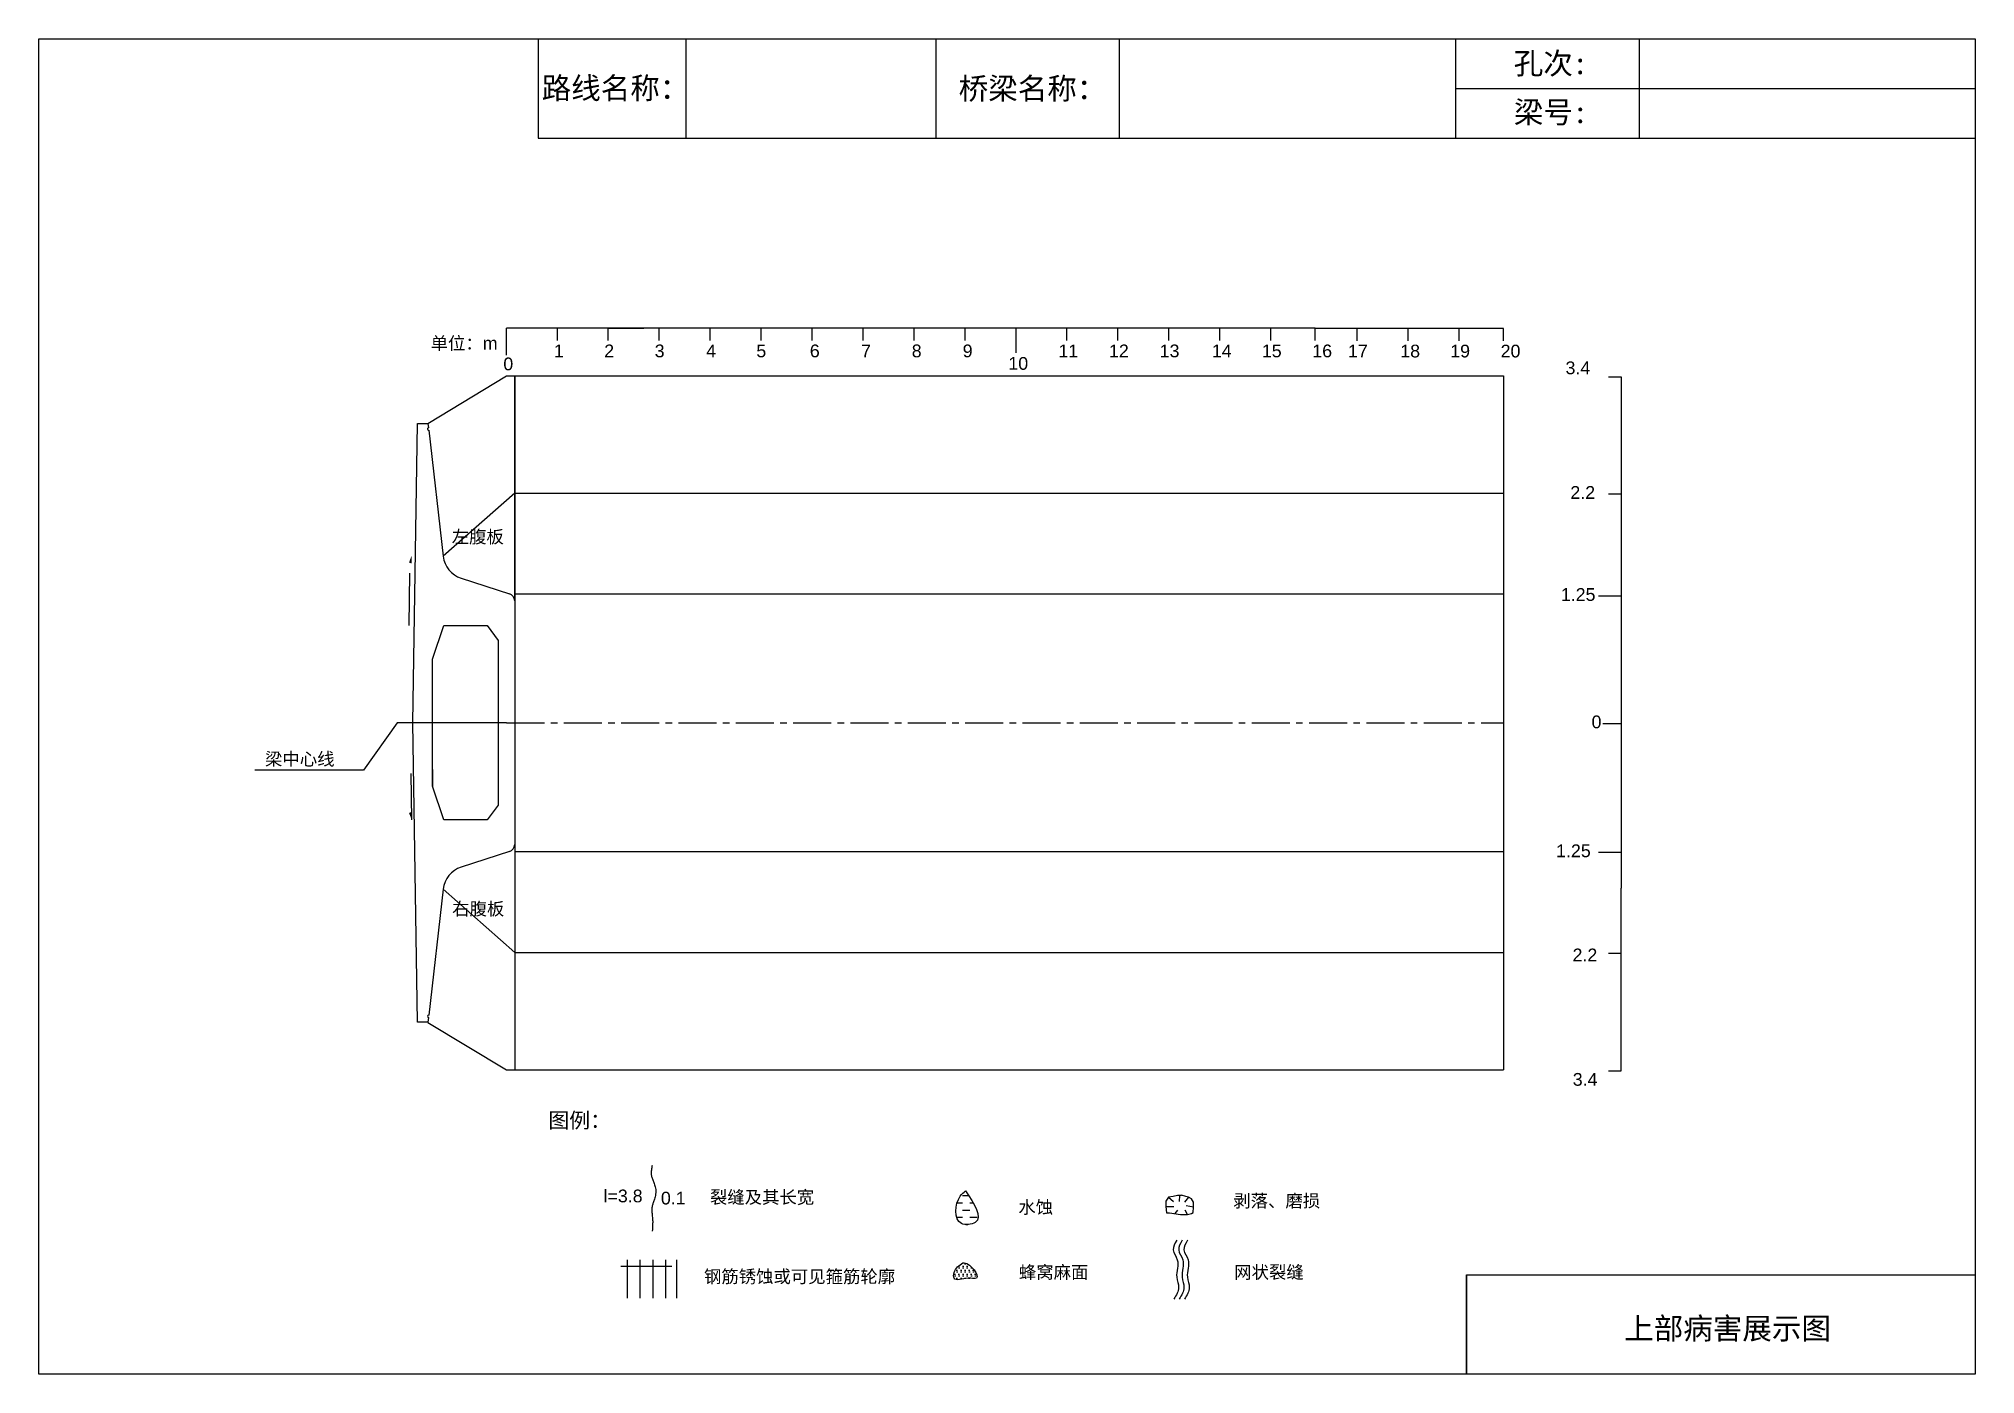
# Model space of a CAD drawing. Header units: millimetres. Extents: x 3057.6 to 3095.6, y 1866.5 to 1892.7.
import ezdxf

# ---------------------------------------------------------------- set-up
doc = ezdxf.new("R2010")
doc.units = ezdxf.units.MM
for name, pattern in [('1', [2, 1, 1]), ('CENTER2', [1.125, 0.75, -0.125, 0.125, -0.125]), ('DASHED', [0.75, 0.5, -0.25])]:
    doc.linetypes.add(name, pattern=pattern)
for name, color, linetype in [('1', 1, 'Continuous'), ('加固措施', 7, 'Continuous'), ('图层1', 7, 'Continuous'), ('病害', 5, 'Continuous')]:
    doc.layers.add(name, color=color, linetype=linetype)
doc.styles.get("Standard").update_dxf_attribs({"font": 'arial.ttf'})
doc.styles.add('汉字', font='')
doc.styles.get('汉字').set_extended_font_data('SimSun')
pattern_1 = [(0, (2773.58984, 1845.450856), (0.0396875, 0.079375), [0, -0.079375])]
pattern_2 = [(0, (2566.138496, 1815.88036), (0.0396875, 0.079375), [0, -0.079375])]
pattern_3 = [(0, (2803.86377, 1851.90334), (0.142875, 0.142875), [0.142875, -0.142875])]

# ---------------------------------------------------------------- blocks, each defined once
blk = doc.blocks.new('adfsd')
at = {"lineweight": -2, "ltscale": 0.5}
for p, q in [((1140.876, -3083.768), (1140.94, -3083.769)), ((1140.897, -3083.694), (1140.936, -3083.729)), ((1140.948, -3083.824), (1140.969, -3083.796)), ((1140.983, -3083.682), (1140.981, -3083.729)), ((1141.053, -3083.694), (1141.022, -3083.735)), ((1141.045, -3083.83), (1141.028, -3083.796)), ((1141.094, -3083.772), (1141.036, -3083.763))]:
    blk.add_line(p, q, dxfattribs=at)
blk.add_lwpolyline([(1141, -3083.682), (1140.967, -3083.682), (1140.934, -3083.69), (1140.897, -3083.694), (1140.876, -3083.727), (1140.876, -3083.768), (1140.88, -3083.818), (1140.905, -3083.818), (1140.991, -3083.83), (1141.045, -3083.83), (1141.078, -3083.822), (1141.09, -3083.814), (1141.094, -3083.772), (1141.094, -3083.735), (1141.078, -3083.707), (1141.053, -3083.694), (1141.033, -3083.69), (1141, -3083.678)], dxfattribs=at)

msp = doc.modelspace()

# ---------------------------------------------------------------- hatches: boundary and pattern name
at = {"layer": '加固措施', "lineweight": -2}
h = msp.add_hatch(dxfattribs=at)
h.set_pattern_fill('DASH', color=256, scale=0.045)
h.set_pattern_definition(pattern_3)
edge = h.paths.add_edge_path()
edge.add_spline(control_points=[(3075.812, 1870.14), (3075.776, 1870.109), (3075.609, 1869.961), (3075.564, 1869.424), (3076.235, 1869.519), (3075.987, 1869.883), (3075.812, 1870.14)], knot_values=[0, 0, 0, 0, 3.237042, 15.187225, 21.182779, 35.601669, 35.601669, 35.601669, 35.601669], degree=3, periodic=0)
h = msp.add_hatch(dxfattribs=at)
h.set_pattern_fill('DASH', color=256, scale=0.045)
h.set_pattern_definition(pattern_3)
edge = h.paths.add_edge_path()
edge.add_spline(control_points=[(3075.812, 1870.14), (3075.776, 1870.109), (3075.609, 1869.961), (3075.564, 1869.424), (3076.235, 1869.519), (3075.987, 1869.883), (3075.812, 1870.14)], knot_values=[0, 0, 0, 0, 3.237042, 15.187225, 21.182779, 35.601669, 35.601669, 35.601669, 35.601669], degree=3, periodic=0)
h = msp.add_hatch(dxfattribs=at)
h.set_pattern_fill('DOTS', scale=0.05)
h.set_pattern_definition(pattern_1)
edge = h.paths.add_edge_path()
edge.add_spline(control_points=[(3075.764, 1868.728), (3075.69, 1868.677), (3075.584, 1868.604), (3075.572, 1868.336), (3075.822, 1868.459), (3076.162, 1868.362), (3075.909, 1868.734), (3075.773, 1868.729), (3075.764, 1868.728)], knot_values=[0, 0, 0, 0, 5.205471, 7.397577, 12.944796, 16.169923, 23.88441, 24.400432, 24.400432, 24.400432, 24.400432], degree=3, periodic=0)
h = msp.add_hatch(dxfattribs=at)
h.set_pattern_fill('DOTS', scale=0.05)
h.set_pattern_definition(pattern_1)
edge = h.paths.add_edge_path()
edge.add_spline(control_points=[(3075.764, 1868.728), (3075.69, 1868.677), (3075.584, 1868.604), (3075.572, 1868.336), (3075.822, 1868.459), (3076.162, 1868.362), (3075.909, 1868.734), (3075.773, 1868.729), (3075.764, 1868.728)], knot_values=[0, 0, 0, 0, 5.205471, 7.397577, 12.944796, 16.169923, 23.88441, 24.400432, 24.400432, 24.400432, 24.400432], degree=3, periodic=0)
at = {"layer": '病害', "lineweight": -2}
h = msp.add_hatch(dxfattribs=at)
h.set_pattern_fill('DOTS', color=4, scale=0.05, style=0)
h.set_pattern_definition(pattern_2)
edge = h.paths.add_edge_path()
edge.add_spline(control_points=[(3075.764, 1868.728), (3075.69, 1868.677), (3075.584, 1868.604), (3075.572, 1868.336), (3075.822, 1868.459), (3076.162, 1868.362), (3075.909, 1868.734), (3075.773, 1868.729), (3075.764, 1868.728)], knot_values=[0, 0, 0, 0, 1.041094, 1.479515, 2.588959, 3.233985, 4.776882, 4.880086, 4.880086, 4.880086, 4.880086], degree=3, periodic=0)
h = msp.add_hatch(dxfattribs=at)
h.set_pattern_fill('DOTS', color=4, scale=0.05, style=0)
h.set_pattern_definition(pattern_2)
edge = h.paths.add_edge_path()
edge.add_spline(control_points=[(3075.764, 1868.728), (3075.69, 1868.677), (3075.584, 1868.604), (3075.572, 1868.336), (3075.822, 1868.459), (3076.162, 1868.362), (3075.909, 1868.734), (3075.773, 1868.729), (3075.764, 1868.728)], knot_values=[0, 0, 0, 0, 1.041094, 1.479515, 2.588959, 3.233985, 4.776882, 4.880086, 4.880086, 4.880086, 4.880086], degree=3, periodic=0)

# ---------------------------------------------------------------- linework, layer by layer
at = {"color": 0, "linetype": 'ByBlock'}
for p, q in [((3057.628, 1892.741), (3095.628, 1892.741)), ((3067.431, 1892.741), (3067.431, 1890.793)), ((3075.229, 1892.741), (3075.229, 1890.793)), ((3085.429, 1892.741), (3085.429, 1890.793)), ((3089.03, 1892.737), (3089.03, 1890.789)), ((3095.628, 1892.741), (3095.628, 1866.541)), ((3067.431, 1890.793), (3095.628, 1890.793)), ((3082.675, 1887.06), (3086.372, 1887.06)), ((3066.968, 1881.712), (3066.968, 1886.125)), ((3066.968, 1886.125), (3066.968, 1872.515)), ((3086.374, 1886.125), (3086.374, 1872.515)), ((3066.968, 1883.825), (3065.565, 1882.588)), ((3088.682, 1882.526), (3088.682, 1876.076)), ((3088.682, 1881.804), (3088.235, 1881.804)), ((3088.682, 1879.301), (3088.321, 1879.301)), ((3088.682, 1876.776), (3088.235, 1876.776)), ((3066.968, 1874.815), (3065.565, 1876.059)), ((3085.643, 1866.541), (3085.643, 1868.489)), ((3085.643, 1868.489), (3095.628, 1868.489)), ((3095.628, 1866.541), (3057.628, 1866.541))]:
    msp.add_line(p, q, dxfattribs=at)
at = {"color": 0}
for p, q in [((3066.805, 1886.531), (3066.805, 1887.06)), ((3082.675, 1887.06), (3066.805, 1887.06)), ((3066.805, 1886.531), (3066.805, 1887.06)), ((3082.675, 1887.06), (3066.805, 1887.06)), ((3067.805, 1886.818), (3067.805, 1887.06)), ((3067.805, 1886.818), (3067.805, 1887.06)), ((3068.805, 1886.818), (3068.805, 1887.06)), ((3068.805, 1887.06), (3069.505, 1887.06)), ((3068.805, 1886.818), (3068.805, 1887.06)), ((3068.805, 1887.06), (3069.505, 1887.06)), ((3069.805, 1886.818), (3069.805, 1887.06)), ((3069.805, 1886.818), (3069.805, 1887.06)), ((3070.805, 1886.818), (3070.805, 1887.06)), ((3070.805, 1886.818), (3070.805, 1887.06)), ((3071.805, 1886.818), (3071.805, 1887.06)), ((3071.805, 1886.818), (3071.805, 1887.06)), ((3072.805, 1886.818), (3072.805, 1887.06)), ((3072.805, 1886.818), (3072.805, 1887.06)), ((3073.805, 1886.818), (3073.805, 1887.06)), ((3073.805, 1886.818), (3073.805, 1887.06)), ((3074.805, 1886.818), (3074.805, 1887.06)), ((3074.805, 1886.818), (3074.805, 1887.06)), ((3075.805, 1886.818), (3075.805, 1887.06)), ((3075.805, 1886.818), (3075.805, 1887.06)), ((3076.805, 1886.577), (3076.805, 1887.06)), ((3076.805, 1886.577), (3076.805, 1887.06)), ((3077.805, 1886.818), (3077.805, 1887.06)), ((3077.805, 1886.818), (3077.805, 1887.06)), ((3078.805, 1886.818), (3078.805, 1887.06)), ((3078.805, 1886.818), (3078.805, 1887.06)), ((3079.805, 1886.818), (3079.805, 1887.06)), ((3079.805, 1886.818), (3079.805, 1887.06)), ((3080.805, 1886.818), (3080.805, 1887.06)), ((3080.805, 1886.818), (3080.805, 1887.06)), ((3081.805, 1886.818), (3081.805, 1887.06)), ((3081.805, 1886.818), (3081.805, 1887.06)), ((3082.676, 1886.818), (3082.675, 1887.06)), ((3083.501, 1886.816), (3083.501, 1887.057)), ((3083.501, 1886.816), (3083.501, 1887.057)), ((3084.501, 1886.816), (3084.501, 1887.057)), ((3084.501, 1886.816), (3084.501, 1887.057)), ((3085.501, 1886.816), (3085.501, 1887.057)), ((3085.501, 1886.816), (3085.501, 1887.057)), ((3086.372, 1886.816), (3086.371, 1887.057)), ((3088.432, 1886.108), (3088.682, 1886.108)), ((3088.432, 1886.108), (3088.682, 1886.108)), ((3088.682, 1886.108), (3088.682, 1883.808)), ((3088.682, 1886.108), (3088.682, 1883.808)), ((3088.682, 1883.808), (3088.432, 1883.808)), ((3088.682, 1883.808), (3088.432, 1883.808)), ((3088.682, 1883.806), (3088.682, 1882.526)), ((3088.682, 1883.806), (3088.682, 1882.526)), ((3064.662, 1879.32), (3064.001, 1878.394)), ((3064.662, 1879.32), (3064.001, 1878.394)), ((3064.001, 1878.394), (3061.869, 1878.394)), ((3064.001, 1878.394), (3061.869, 1878.394)), ((3088.682, 1874.796), (3088.682, 1876.076)), ((3088.682, 1874.796), (3088.682, 1876.076)), ((3088.682, 1874.796), (3088.432, 1874.796)), ((3088.682, 1874.796), (3088.432, 1874.796)), ((3088.682, 1872.496), (3088.682, 1874.796)), ((3088.682, 1872.496), (3088.682, 1874.796)), ((3088.432, 1872.496), (3088.682, 1872.496)), ((3088.432, 1872.496), (3088.682, 1872.496))]:
    msp.add_line(p, q, dxfattribs=at)
for p, q in [((3065.265, 1885.195), (3066.805, 1886.125)), ((3065.265, 1885.195), (3066.805, 1886.125)), ((3066.805, 1886.125), (3082.675, 1886.125)), ((3066.805, 1886.125), (3086.374, 1886.125)), ((3066.968, 1883.825), (3082.675, 1883.825)), ((3066.968, 1883.825), (3086.374, 1883.825)), ((3066.968, 1881.851), (3086.374, 1881.851)), ((3066.805, 1879.32), (3064.662, 1879.32)), ((3066.805, 1879.32), (3064.662, 1879.32)), ((3066.968, 1876.795), (3086.374, 1876.795)), ((3066.968, 1874.815), (3082.675, 1874.815)), ((3066.968, 1874.815), (3086.374, 1874.815)), ((3065.265, 1873.445), (3066.805, 1872.515)), ((3065.265, 1873.445), (3066.805, 1872.515)), ((3066.805, 1872.515), (3086.374, 1872.515)), ((3066.805, 1872.515), (3086.374, 1872.515))]:
    msp.add_line(p, q)
at = {"color": 5, "linetype": '1', "ltscale": 7.5}
for p, q in [((3064.971, 1879.323), (3065.06, 1885.195)), ((3065.06, 1885.195), (3065.265, 1885.195)), ((3065.265, 1885.195), (3065.275, 1885.107)), ((3065.28, 1885.064), (3065.565, 1882.588)), ((3065.918, 1882.157), (3066.866, 1881.851)), ((3066.968, 1881.712), (3066.968, 1876.935)), ((3065.06, 1873.451), (3064.971, 1879.323)), ((3066.866, 1876.795), (3065.918, 1876.489)), ((3065.565, 1876.059), (3065.28, 1873.583)), ((3065.265, 1873.451), (3065.06, 1873.451)), ((3065.275, 1873.539), (3065.265, 1873.451))]:
    msp.add_line(p, q, dxfattribs=at)
at = {"color": 7, "linetype": 'Continuous', "ltscale": 7.5}
for p, q in [((3064.905, 1882.259), (3064.89, 1881.232)), ((3064.947, 1877.418), (3064.934, 1878.325))]:
    msp.add_line(p, q, dxfattribs=at)
at = {"color": 1, "linetype": 'CENTER2'}
for q in [(3082.675, 1879.32), (3086.374, 1879.32)]:
    msp.add_line((3066.805, 1879.32), q, dxfattribs=at)
at = {"color": 2, "linetype": '1', "ltscale": 7.5}
msp.add_line((3065.357, 1878.406), (3065.357, 1878.075), dxfattribs=at)
at = {"color": 1, "linetype": 'DASHED', "ltscale": 2}
for p, q in [((3069.051, 1868.659), (3070.301, 1868.659)), ((3069.051, 1868.659), (3070.301, 1868.659)), ((3069.176, 1868.784), (3069.176, 1868.034)), ((3069.176, 1868.784), (3069.176, 1868.034)), ((3069.426, 1868.784), (3069.426, 1868.034)), ((3069.426, 1868.784), (3069.426, 1868.034)), ((3069.676, 1868.784), (3069.676, 1868.034)), ((3069.676, 1868.784), (3069.676, 1868.034)), ((3069.926, 1868.784), (3069.926, 1868.034)), ((3069.926, 1868.784), (3069.926, 1868.034)), ((3070.14, 1868.785), (3070.14, 1868.035)), ((3070.14, 1868.785), (3070.14, 1868.035))]:
    msp.add_line(p, q, dxfattribs=at)
at = {"color": 0, "linetype": 'ByBlock'}
msp.add_lwpolyline([(3057.628, 1892.741), (3095.628, 1892.741), (3095.628, 1866.541), (3057.628, 1866.541)], close=True, dxfattribs=at)
at = {"color": 5}
for centre, start, end in [((3065.278, 1885.085), 96.5602, 276.5602), ((3065.278, 1873.561), 83.4398, 263.4398)]:
    msp.add_arc(centre, 0.022, start, end, dxfattribs=at)
for points in [[(3079.958, 1869.169), (3079.891, 1868.979), (3079.97, 1868.789), (3079.958, 1868.446), (3079.995, 1868.244), (3079.903, 1868.017)], [(3079.958, 1869.169), (3079.891, 1868.979), (3079.97, 1868.789), (3079.958, 1868.446), (3079.995, 1868.244), (3079.903, 1868.017)], [(3080.064, 1869.169), (3079.997, 1868.979), (3080.076, 1868.789), (3080.064, 1868.446), (3080.101, 1868.244), (3080.009, 1868.017)], [(3080.064, 1869.169), (3079.997, 1868.979), (3080.076, 1868.789), (3080.064, 1868.446), (3080.101, 1868.244), (3080.009, 1868.017)], [(3080.168, 1869.169), (3080.101, 1868.979), (3080.181, 1868.789), (3080.168, 1868.446), (3080.205, 1868.244), (3080.113, 1868.017)], [(3080.168, 1869.169), (3080.101, 1868.979), (3080.181, 1868.789), (3080.168, 1868.446), (3080.205, 1868.244), (3080.113, 1868.017)]]:
    msp.add_spline(points, degree=3)
at = {"lineweight": -2}
msp.add_spline([(3075.764, 1868.728), (3075.59, 1868.535), (3075.59, 1868.425), (3075.867, 1868.425), (3076.029, 1868.425), (3075.79, 1868.728), (3075.764, 1868.728)], degree=3, dxfattribs=at)
msp.add_spline([(3075.764, 1868.728), (3075.59, 1868.535), (3075.59, 1868.425), (3075.867, 1868.425), (3076.029, 1868.425), (3075.79, 1868.728), (3075.764, 1868.728)], degree=3, dxfattribs=at)
at = {"color": 7}
for points in [[(3064.947, 1882.602), (3064.946, 1882.525), (3064.894, 1882.467), (3064.945, 1882.447)], [(3064.947, 1877.418), (3064.946, 1877.495), (3064.894, 1877.553), (3064.945, 1877.573)]]:
    msp.add_solid(points, dxfattribs=at)
at = {"layer": '1', "color": 5, "linetype": '1', "ltscale": 7.5}
for p, q in [((3065.357, 1880.571), (3065.577, 1881.231)), ((3065.577, 1881.231), (3066.425, 1881.231)), ((3066.425, 1881.231), (3066.645, 1880.938)), ((3066.645, 1880.938), (3066.645, 1877.708)), ((3065.357, 1878.075), (3065.357, 1880.571)), ((3065.577, 1877.415), (3065.357, 1878.075)), ((3066.645, 1877.708), (3066.425, 1877.415)), ((3066.425, 1877.415), (3065.577, 1877.415))]:
    msp.add_line(p, q, dxfattribs=at)
for centre, major_axis, start_param, end_param in [((3066.075, 1882.646), (-0.363, 0.363), 0.899895, 2.044152), ((3066.821, 1881.712), (-0.104, 0.104), 3.926991, 5.185745), ((3066.821, 1876.935), (-0.104, -0.104), 1.09744, 2.356194), ((3066.075, 1876), (-0.363, 0.363), 5.809829, 6.954086)]:
    msp.add_ellipse(centre, major_axis=major_axis, ratio=1, start_param=start_param, end_param=end_param, dxfattribs=at)
at = {"layer": '加固措施', "lineweight": -2}
msp.add_spline([(3075.812, 1870.14), (3075.711, 1870.035), (3075.733, 1869.498), (3076.002, 1869.52), (3075.812, 1870.14)], degree=3, dxfattribs=at)
msp.add_spline([(3075.812, 1870.14), (3075.711, 1870.035), (3075.733, 1869.498), (3076.002, 1869.52), (3075.812, 1870.14)], degree=3, dxfattribs=at)
at = {"layer": '图层1', "lineweight": -2}
msp.add_open_spline([(3069.665, 1870.639), (3069.662, 1870.623), (3069.659, 1870.608), (3069.652, 1870.562), (3069.648, 1870.533), (3069.646, 1870.492), (3069.646, 1870.479), (3069.648, 1870.459), (3069.649, 1870.451), (3069.651, 1870.436), (3069.653, 1870.428), (3069.66, 1870.401), (3069.668, 1870.38), (3069.686, 1870.333), (3069.696, 1870.308), (3069.715, 1870.253), (3069.725, 1870.224), (3069.734, 1870.173), (3069.736, 1870.153), (3069.736, 1870.114), (3069.735, 1870.095), (3069.73, 1870.058), (3069.726, 1870.041), (3069.718, 1870.008), (3069.713, 1869.992), (3069.701, 1869.952), (3069.693, 1869.929), (3069.679, 1869.885), (3069.672, 1869.865), (3069.666, 1869.837), (3069.664, 1869.828), (3069.661, 1869.813), (3069.661, 1869.806), (3069.659, 1869.792), (3069.659, 1869.784), (3069.659, 1869.757), (3069.66, 1869.736), (3069.663, 1869.691), (3069.666, 1869.667), (3069.67, 1869.625), (3069.672, 1869.607), (3069.674, 1869.574), (3069.675, 1869.559), (3069.676, 1869.529), (3069.675, 1869.514), (3069.675, 1869.47), (3069.673, 1869.441), (3069.67, 1869.391), (3069.668, 1869.369), (3069.666, 1869.348)], degree=3, knots=[0, 0, 0, 0, 0.93103, 0.93103, 2.904338, 2.904338, 3.933552, 3.933552, 4.598026, 4.598026, 5.2625, 5.2625, 6.799065, 6.799065, 8.335629, 8.335629, 9.872194, 9.872194, 10.744529, 10.744529, 11.616864, 11.616864, 12.4892, 12.4892, 13.361535, 13.361535, 14.755665, 14.755665, 16.149795, 16.149795, 16.835641, 16.835641, 17.410365, 17.410365, 17.98509, 17.98509, 19.45733, 19.45733, 20.929571, 20.929571, 21.910052, 21.910052, 22.722819, 22.722819, 23.535585, 23.535585, 25.161117, 25.161117, 26.428502, 26.428502, 26.428502, 26.428502], dxfattribs=at)
msp.add_open_spline([(3069.665, 1870.639), (3069.662, 1870.623), (3069.659, 1870.608), (3069.652, 1870.562), (3069.648, 1870.533), (3069.646, 1870.492), (3069.646, 1870.479), (3069.648, 1870.459), (3069.649, 1870.451), (3069.651, 1870.436), (3069.653, 1870.428), (3069.66, 1870.401), (3069.668, 1870.38), (3069.686, 1870.333), (3069.696, 1870.308), (3069.715, 1870.253), (3069.725, 1870.224), (3069.734, 1870.173), (3069.736, 1870.153), (3069.736, 1870.114), (3069.735, 1870.095), (3069.73, 1870.058), (3069.726, 1870.041), (3069.718, 1870.008), (3069.713, 1869.992), (3069.701, 1869.952), (3069.693, 1869.929), (3069.679, 1869.885), (3069.672, 1869.865), (3069.666, 1869.837), (3069.664, 1869.828), (3069.661, 1869.813), (3069.661, 1869.806), (3069.659, 1869.792), (3069.659, 1869.784), (3069.659, 1869.757), (3069.66, 1869.736), (3069.663, 1869.691), (3069.666, 1869.667), (3069.67, 1869.625), (3069.672, 1869.607), (3069.674, 1869.574), (3069.675, 1869.559), (3069.676, 1869.529), (3069.675, 1869.514), (3069.675, 1869.47), (3069.673, 1869.441), (3069.67, 1869.391), (3069.668, 1869.369), (3069.666, 1869.348)], degree=3, knots=[0, 0, 0, 0, 0.93103, 0.93103, 2.904338, 2.904338, 3.933552, 3.933552, 4.598026, 4.598026, 5.2625, 5.2625, 6.799065, 6.799065, 8.335629, 8.335629, 9.872194, 9.872194, 10.744529, 10.744529, 11.616864, 11.616864, 12.4892, 12.4892, 13.361535, 13.361535, 14.755665, 14.755665, 16.149795, 16.149795, 16.835641, 16.835641, 17.410365, 17.410365, 17.98509, 17.98509, 19.45733, 19.45733, 20.929571, 20.929571, 21.910052, 21.910052, 22.722819, 22.722819, 23.535585, 23.535585, 25.161117, 25.161117, 26.428502, 26.428502, 26.428502, 26.428502], dxfattribs=at)
at = {"layer": '病害', "color": 5}
for p, q in [((3067.431, 1892.741), (3067.431, 1890.793)), ((3075.229, 1892.741), (3075.229, 1890.793)), ((3085.429, 1892.741), (3085.429, 1890.793)), ((3095.628, 1892.741), (3095.628, 1890.793)), ((3067.431, 1890.793), (3085.389, 1890.793)), ((3085.389, 1890.793), (3095.628, 1890.793)), ((3085.643, 1868.489), (3095.628, 1868.489)), ((3085.643, 1868.489), (3085.643, 1866.541))]:
    msp.add_line(p, q, dxfattribs=at)
at = {"layer": '病害', "color": 0}
for p, q in [((3070.326, 1892.741), (3070.326, 1890.793)), ((3078.831, 1892.741), (3078.831, 1890.793)), ((3085.429, 1891.763), (3095.628, 1891.763))]:
    msp.add_line(p, q, dxfattribs=at)

# ---------------------------------------------------------------- block references
at = {"color": 0, "xscale": 2.5, "yscale": 2.5, "zscale": 2.5}
msp.add_blockref('adfsd', (227.555, 9579.252), dxfattribs=at)
msp.add_blockref('adfsd', (227.555, 9579.252), dxfattribs=at)

# ---------------------------------------------------------------- texts
for s, p in [('单位：m', (3065.318, 1886.643)), ('单位：m', (3065.318, 1886.643)), ('1', (3067.736, 1886.492)), ('1', (3067.736, 1886.492)), ('2', (3068.725, 1886.492)), ('2', (3068.725, 1886.492)), ('3', (3069.715, 1886.492)), ('3', (3069.715, 1886.492)), ('4', (3070.725, 1886.492)), ('4', (3070.725, 1886.492)), ('5', (3071.71, 1886.492)), ('5', (3071.71, 1886.492)), ('6', (3072.759, 1886.492)), ('6', (3072.759, 1886.492)), ('7', (3073.766, 1886.492)), ('7', (3073.766, 1886.492)), ('8', (3074.759, 1886.492)), ('8', (3074.759, 1886.492)), ('9', (3075.759, 1886.492)), ('9', (3075.759, 1886.492)), ('11', (3077.638, 1886.492)), ('11', (3077.638, 1886.492)), ('12', (3078.63, 1886.492)), ('12', (3078.63, 1886.492)), ('13', (3079.624, 1886.492)), ('13', (3079.624, 1886.492)), ('14', (3080.648, 1886.492)), ('14', (3080.648, 1886.492)), ('15', (3081.629, 1886.492)), ('15', (3081.629, 1886.492)), ('16', (3082.619, 1886.492)), ('16', (3082.619, 1886.492)), ('17', (3083.32, 1886.489)), ('18', (3084.345, 1886.489)), ('19', (3085.326, 1886.489)), ('20', (3086.315, 1886.489)), ('0', (3066.745, 1886.237)), ('0', (3066.745, 1886.237)), ('10', (3076.655, 1886.247)), ('10', (3076.655, 1886.247)), ('3.4', (3087.588, 1886.16)), ('2.2', (3087.683, 1883.715)), ('左腹板', (3065.732, 1882.846)), ('左腹板', (3065.732, 1882.846)), ('1.25', (3087.496, 1881.713)), ('0', (3088.099, 1879.214)), ('梁中心线', (3062.069, 1878.485)), ('梁中心线', (3062.069, 1878.485)), ('1.25', (3087.403, 1876.685)), ('右腹板', (3065.741, 1875.547)), ('右腹板', (3065.741, 1875.547)), ('2.2', (3087.726, 1874.642)), ('3.4', (3087.73, 1872.201))]:
    msp.add_text(s, height=0.25).set_placement(p)
at = {"layer": '图层1', "style": '汉字'}
for s, p in [('孔次:', (3086.572, 1892.046)), ('路线名称：', (3067.497, 1891.56)), ('桥梁名称：', (3075.68, 1891.552)), ('梁号:', (3086.574, 1891.086)), ('上部病害展示图', (3088.739, 1867.228))]:
    msp.add_text(s, height=0.425, dxfattribs=at).set_placement(p)
at = {"layer": '图层1', "lineweight": -2, "attachment_point": 1}
for s, insert, char_height in [('图例：', (3067.629, 1871.673), 0.3), ('图例：', (3067.629, 1871.673), 0.3), ('l=3.8', (3068.711, 1870.164), 0.25), ('l=3.8', (3068.711, 1870.164), 0.25), ('0.1', (3069.837, 1870.122), 0.25), ('0.1', (3069.837, 1870.122), 0.25), ('裂缝及其长宽', (3070.799, 1870.14), 0.25), ('裂缝及其长宽', (3070.799, 1870.14), 0.25), ('剥落、磨损', (3081.069, 1870.069), 0.25), ('剥落、磨损', (3081.069, 1870.069), 0.25), ('水蚀', (3076.851, 1869.944), 0.25), ('水蚀', (3076.851, 1869.944), 0.25), ('钢筋锈蚀或可见箍筋轮廓', (3070.682, 1868.584), 0.25), ('钢筋锈蚀或可见箍筋轮廓', (3070.682, 1868.584), 0.25), ('蜂窝麻面', (3076.862, 1868.668), 0.25), ('蜂窝麻面', (3076.862, 1868.668), 0.25), ('网状裂缝', (3081.087, 1868.669), 0.25), ('网状裂缝', (3081.087, 1868.669), 0.25)]:
    msp.add_mtext(s, dxfattribs=dict(at, insert=insert, char_height=char_height))

doc.saveas('drawing.dxf')
